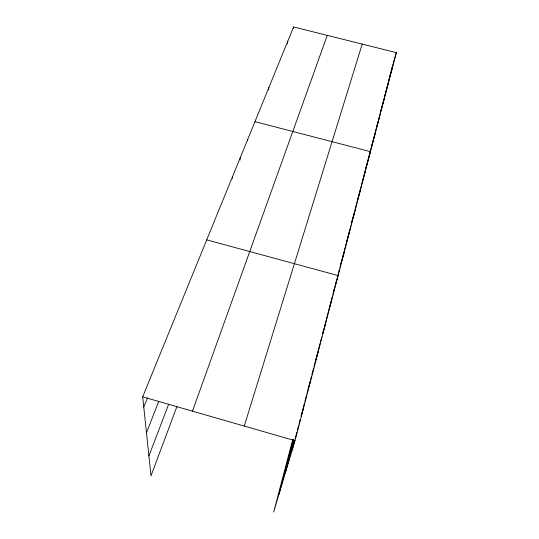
<?xml version="1.0" encoding="UTF-8"?>
<svg xmlns="http://www.w3.org/2000/svg" width="539" height="539" viewBox="0 0 539 539"><rect width="100%" height="100%" fill="white"/><g stroke="black" fill="none" stroke-linecap="round" stroke-linejoin="round"><path stroke-width="0.81" d="M232.309 178.47L232.424 176.873M240.057 160.09L240.259 157.678M247.61 140.908L247.758 139.291M268.597 89.986L268.887 87.52M287.442 43.693L287.772 41.22M293.371 28.601L293.6 26.95L396.32 52.613L295.001 440.68L273.657 512.05L292.704 439.716M285.286 473.175L294.018 439.864M292.219 449.977L294.752 440.289M295.177 438.672L296.861 432.204M297.285 430.594L298.552 425.743M298.977 424.126L300.243 419.281M301.092 416.041L304.474 403.098M304.899 401.481L306.59 395.006M307.008 393.389L307.857 390.155M310.41 380.386L308.072 389.34L310.882 379.854M310.835 378.755L311.475 376.316M311.899 374.686L313.604 368.177M314.028 366.547L314.877 363.293M316.339 357.694L315.093 362.477L318.212 351.778M316.757 356.097L317.383 353.705M317.801 352.108L320.092 343.336M320.51 341.739L321.763 336.956M323.872 328.878L322.605 333.729L325.172 325.105M324.296 327.261L325.987 320.793M326.412 319.176L328.312 311.892M329.147 308.692L332.482 295.945M332.9 294.348L334.773 287.179M335.595 284.033L336.828 279.31M337.239 277.733L339.503 269.082M339.914 267.506L340.736 264.359M340.951 263.551L342.218 258.707M342.636 257.09L348.113 236.136M348.531 234.532L350.842 225.706M351.26 224.103L354.601 211.308M355.019 209.711L356.899 202.516M361.069 186.568L357.108 201.721L360.618 189.357M361.487 184.971L371.452 146.857M380.581 111.923L371.654 146.069L375.225 133.396M380.79 111.122L392.513 66.263M279.027 494.108L293.411 439.366M390.02 75.143L390.694 72.725M391.146 71.114L392.493 66.284M392.722 65.482L396.32 52.613M388.828 80.372L392.426 67.523M384.785 95.841L388.376 83.013M380.803 111.122L384.172 99.136M376.209 128.653L379.793 115.912M365.806 168.134L370.461 151.634L254.954 121.659M362.114 182.58L365.644 170.095M351.886 221.691L355.363 209.469M346.436 242.55L349.872 230.497M340.965 263.571L344.131 252.501M333.405 291.949L334.086 289.564M334.995 286.404L338.108 275.557L206.727 239.868M328.52 311.084L331.802 299.724M301.139 416.256L303.154 409.445M244.261 426.066L362.208 44.09M192.47 411.156L327.281 35.365M176.92 406.554L151.001 475.856L142.68 396.825L293.6 26.95M148.905 455.947L168.64 404.311M146.467 432.756L158.655 401.649M143.765 407.1L147.484 397.89M142.68 396.825L295.001 440.68"/></g></svg>
